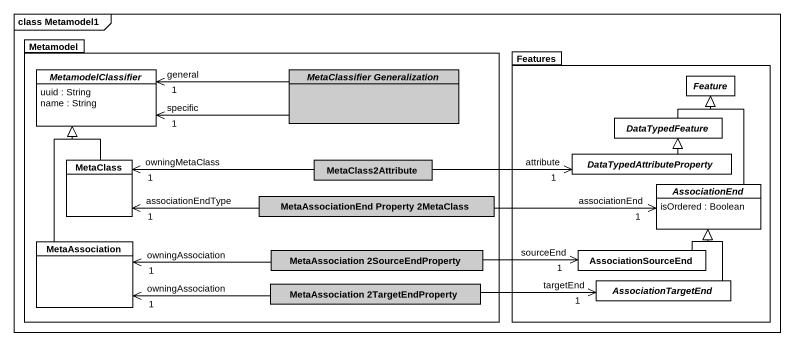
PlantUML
@startuml
mainframe class Metamodel1
hide circle
hide empty members
package Metamodel #FFFFFF {
  abstract class MetamodelClassifier #FFFFFF {
    uuid : String
    name : String
  }
  abstract class "MetaClassifier Generalization" as MetaClassifier #CCCCCC
  class "MetaClass" as MetaClass_ #FFFFFF
  class MetaClass2Attribute #CCCCCC
  class "MetaAssociationEnd Property 2MetaClass" as MetaAssociationEnd_Property #CCCCCC
  class MetaAssociation #FFFFFF
  class "MetaAssociation 2SourceEndProperty" as MetaAssociation_2 #CCCCCC
  class "MetaAssociation 2TargetEndProperty" as MetaAssociation_3 #CCCCCC
}
package Features #FFFFFF {
  abstract class Feature #FFFFFF
  abstract class DataTypedFeature #FFFFFF
  abstract class DataTypedAttributeProperty #FFFFFF
  abstract class AssociationEnd #FFFFFF {
    isOrdered : Boolean
  }
  class AssociationSourceEnd #FFFFFF
  abstract class AssociationTargetEnd #FFFFFF
}
MetaClassifier -left-> "general\n1" MetamodelClassifier
MetaClassifier -left-> "specific\n1" MetamodelClassifier
DataTypedFeature -up-|> Feature
MetaClass_ -up-|> MetamodelClassifier
MetaClass2Attribute -left-> "owningMetaClass\n1" MetaClass_
MetaClass2Attribute -right-> "attribute\n1" DataTypedAttributeProperty
DataTypedAttributeProperty -up-|> DataTypedFeature
MetaAssociationEnd_Property -left-> "associationEndType\n1" MetaClass_
MetaAssociationEnd_Property -right-> "associationEnd\n1" AssociationEnd
AssociationEnd -up-|> Feature
MetaAssociation -up-|> MetamodelClassifier
MetaAssociation_2 -left-> "owningAssociation\n1" MetaAssociation
MetaAssociation_2 -right-> "sourceEnd\n1" AssociationSourceEnd
AssociationSourceEnd -up-|> AssociationEnd
MetaAssociation_3 -left-> "owningAssociation\n1" MetaAssociation
MetaAssociation_3 -right-> "targetEnd\n1" AssociationTargetEnd
AssociationTargetEnd -up-|> AssociationEnd
@enduml
